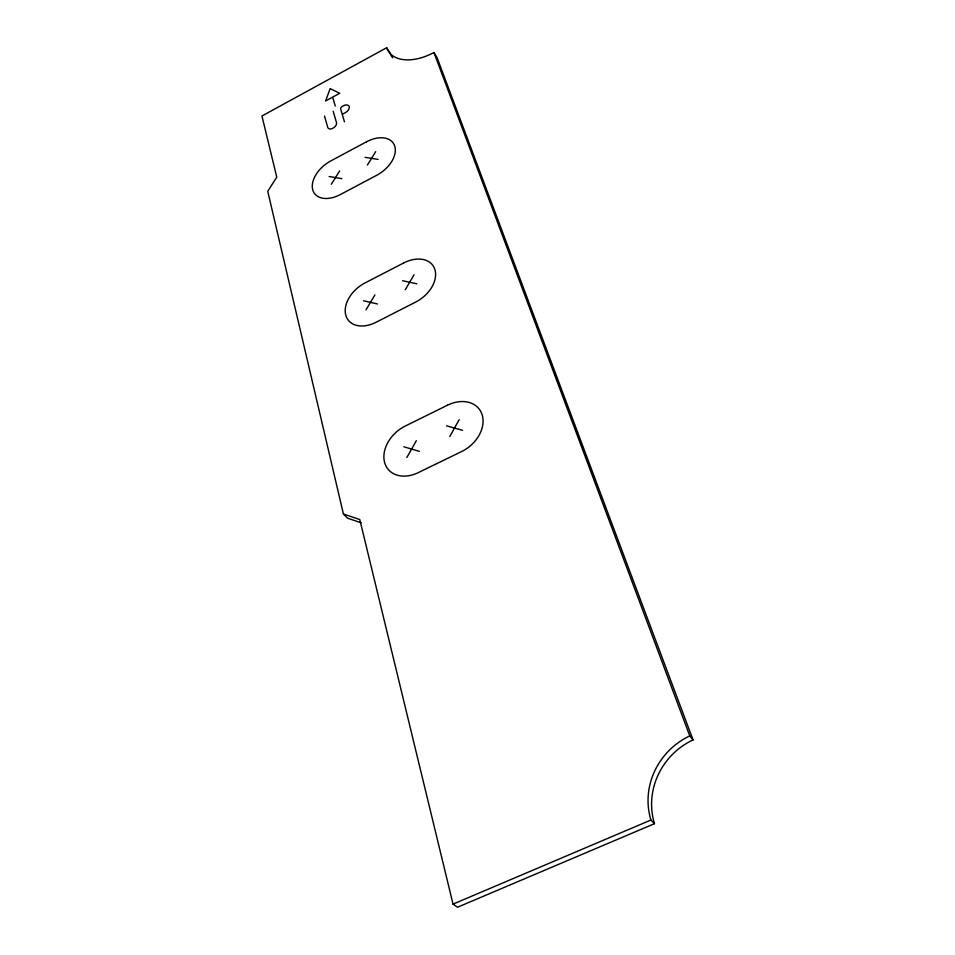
<?xml version="1.0" encoding="UTF-8"?>
<svg xmlns="http://www.w3.org/2000/svg" width="955" height="955" viewBox="0 0 955 955"><rect width="100%" height="100%" fill="white"/><g stroke="black" fill="none" stroke-linecap="round" stroke-linejoin="round"><path stroke-width="1.43" d="M449.793 436.519L459.188 419.627M406.83 457.541L416.344 440.661M405.254 289.747L414.052 274.801M366.004 309.862L374.909 294.916M367.412 165.06L375.685 151.666M331.289 184.291L339.658 170.897M433.94 52.489L689.773 735.923C658.365 750.666 640.769 786.395 650.916 820.035L654.473 823.676L457.481 907.25L453.04 904.122L359.784 519.544L343.406 513.981L267.734 191.275L276.771 177.153L261.945 115.997L386.656 47.75A43.56 26.239 -33.4 0 0 433.94 52.489L437.032 57.515L693.055 739.91C661.767 754.581 644.327 790.203 654.473 823.676M332.149 97.398L325.595 100.967L330.155 88.612L339.729 93.28L332.65 97.124L335.277 106.065M342.75 114.099L345.352 112.678A5.623 3.462 -36 0 0 349.208 106.614A5.623 3.462 -36 0 0 343.299 105.826L342.558 106.22A2.734 1.671 -36 0 0 340.696 109.168L344.457 121.822M453.04 904.122L650.916 820.035M365.073 157.336L378.085 159.378M329.141 176.508L341.866 178.657M402.521 280.722L416.858 283.802M363.497 300.777L377.488 303.976M446.546 425.835L462.507 430.299M403.858 446.785L419.4 451.393M361.145 522.803L347.513 518.159L343.406 513.981M689.773 735.923L693.055 739.91M386.656 47.75L389.831 52.668A43.417 26.251 -33.4 0 0 392.708 57.789M333.2 111.305L336.518 122.682A5.062 3.128 -36.5 0 1 333.032 128.173A5.062 3.128 -36.5 0 1 327.756 127.409L324.509 116.021M366.469 141.817L330.812 160.918A26.358 16.784 -37.1 0 0 312.763 189.902A26.358 16.784 -37.1 0 0 340.255 194.605L376.759 175.254A26.513 16.939 -36 0 0 394.761 146.199A26.513 16.939 -36 0 0 366.469 141.817M403.726 262.947L365.025 282.931A28.471 19.613 -38.4 0 0 345.806 315.293A28.471 19.613 -38.4 0 0 376.055 322.277L415.747 302.031A28.638 19.816 -37 0 0 434.895 269.573A28.638 19.816 -37 0 0 403.726 262.947M447.477 405.207L405.159 426.097A30.99 23.195 -40.9 0 0 384.65 462.626A30.99 23.195 -40.9 0 0 418.206 472.653L461.707 451.5A31.145 23.481 -38.9 0 0 482.156 414.852A31.145 23.481 -38.9 0 0 447.477 405.207"/></g></svg>
